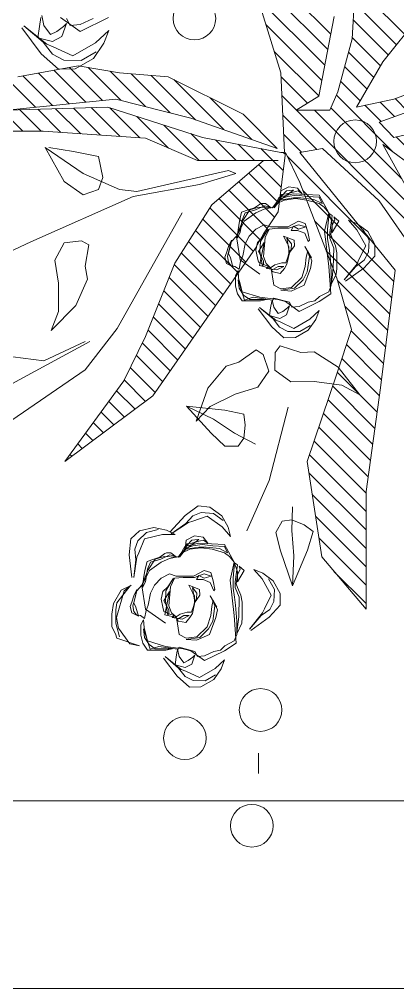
# Model space of a CAD drawing. Header units: millimetres. Extents: x -122165 to 59500, y -31598 to 53500.
# Drawn here: x 13573.6 to 13725, y 0 to 387.5 of the extents above; entities that cross this region are included whole.
import ezdxf

# ---------------------------------------------------------------- set-up
doc = ezdxf.new("R2010")
doc.units = ezdxf.units.MM
doc.header["$MEASUREMENT"] = 0
for name, color, linetype, lineweight in [('ARC_A_ R.C.C', 162, 'Continuous', 40), ('ARC_A_R.C.C. Hatch', 8, 'Continuous', 5), ('ARC_A_Steel_1(fabrication)', 46, 'Continuous', 9), ('Lan_Planter', 74, 'Continuous', 13)]:
    doc.layers.add(name, color=color, linetype=linetype, lineweight=lineweight)

# ---------------------------------------------------------------- blocks, each defined once
blk = doc.blocks.new('ARC$1$Existing Layout$0$col gf 180116')
at = {"layer": 'ARC_A_R.C.C. Hatch'}
h = blk.add_hatch(color=256, dxfattribs=at)
h.dxf.hatch_style = 1
h.paths.add_polyline_path([(201.73999, 26.78621), (202.64, 26.78621), (202.64, 26.48621), (201.73999, 26.48621)])
edge = h.paths.add_edge_path()
edge.add_line((216.33999, 22.98621), (216.13999, 22.98621))
edge.add_line((216.13999, 22.98621), (216.13999, 25.58621))
edge.add_line((216.13999, 25.58621), (218.33999, 25.58621))
edge.add_line((218.33999, 25.58621), (218.33999, 22.98621))
edge.add_line((218.33999, 22.98621), (218.03999, 22.98621))
h.paths.add_polyline_path([(207.13999, 25.88621), (207.43999, 25.88621), (207.43999, 26.78621), (207.13999, 26.78621)])
h.paths.add_polyline_path([(208.03999, 20.48621), (208.03999, 20.78621), (207.13999, 20.78621), (207.13999, 20.48621)])
h.paths.add_polyline_path([(202.63999, 32.78621), (202.63999, 32.48621), (201.73999, 32.48621), (201.73999, 32.78621)])
h.paths.add_polyline_path([(191.23999, 20.48621), (191.23999, 20.78621), (190.33999, 20.78621), (190.33999, 20.48621)])
h.paths.add_polyline_path([(184.03999, 20.48621), (184.03999, 20.78621), (183.13999, 20.78621), (183.13999, 20.48621)])
h.paths.add_polyline_path([(220.63999, 14.18621), (220.33999, 14.18621), (220.33999, 13.28621), (220.63999, 13.28621)])
h.paths.add_polyline_path([(220.63999, 20.48621), (220.63999, 20.78621), (219.73999, 20.78621), (219.73999, 20.48621)])
h.paths.add_polyline_path([(220.63999, 25.28621), (220.63999, 25.58621), (219.73999, 25.58621), (219.73999, 25.28621)])
h.paths.add_polyline_path([(220.63999, 32.78621), (220.63999, 32.48621), (219.73999, 32.48621), (219.73999, 32.78621)])
h.paths.add_polyline_path([(220.33999, 37.28621), (220.63999, 37.28621), (220.63999, 38.18621), (220.33999, 38.18621)])
h.paths.add_polyline_path([(201.13999, 43.28621), (201.43999, 43.28621), (201.43999, 44.18621), (201.13999, 44.18621)])
h.paths.add_polyline_path([(196.33999, 43.28621), (196.63999, 43.28621), (196.63999, 44.18621), (196.33999, 44.18621)])
h.paths.add_polyline_path([(190.33999, 43.28621), (190.63999, 43.28621), (190.63999, 44.18621), (190.33999, 44.18621)])
h.paths.add_polyline_path([(207.13999, 43.28621), (207.43999, 43.28621), (207.43999, 44.18621), (207.13999, 44.18621)])
h.paths.add_polyline_path([(220.63999, 56.78621), (220.33999, 56.78621), (220.33999, 55.88621), (220.63999, 55.88621)])
h.paths.add_polyline_path([(220.33999, 50.78621), (220.63999, 50.78621), (220.63999, 49.88621), (220.33999, 49.88621)])
h.paths.add_polyline_path([(226.33999, 50.78621), (226.63999, 50.78621), (226.63999, 49.88621), (226.33999, 49.88621)])
h.paths.add_polyline_path([(220.33999, 43.28621), (220.63999, 43.28621), (220.63999, 44.18621), (220.33999, 44.18621)])
h.paths.add_polyline_path([(232.63999, 44.18621), (232.63999, 43.88621), (231.73999, 43.88621), (231.73999, 44.18621)])
h.paths.add_polyline_path([(232.63999, 50.48621), (232.63999, 50.78621), (231.73999, 50.78621), (231.73999, 50.48621)])
h.paths.add_polyline_path([(232.63999, 55.88621), (232.63999, 56.18621), (231.73999, 56.18621), (231.73999, 55.88621)])
h.paths.add_polyline_path([(213.13999, 43.28621), (213.43999, 43.28621), (213.43999, 44.18621), (213.13999, 44.18621)])
h.paths.add_polyline_path([(226.63999, 7.88621), (226.63999, 8.18621), (225.73999, 8.18621), (225.73999, 7.88621)])
h.paths.add_polyline_path([(226.63999, 13.28621), (226.63999, 13.58621), (225.73999, 13.58621), (225.73999, 13.28621)])
h.paths.add_polyline_path([(201.73999, 20.78621), (201.73999, 20.48621), (202.63999, 20.48621), (202.63999, 20.78621)])
h.paths.add_polyline_path([(184.03999, 25.88621), (184.03999, 26.18621), (183.13999, 26.18621), (183.13999, 25.88621)])
h.paths.add_polyline_path([(183.13999, 14.18621), (183.13999, 13.88621), (184.03999, 13.88621), (184.03999, 14.18621)])
h.paths.add_polyline_path([(202.63999, 13.88621), (202.63999, 14.18621), (201.73999, 14.18621), (201.73999, 13.88621)])
h.paths.add_polyline_path([(196.33999, 13.28621), (196.63999, 13.28621), (196.63999, 14.18621), (196.33999, 14.18621)])
h.paths.add_polyline_path([(190.33999, 13.28621), (190.63999, 13.28621), (190.63999, 14.18621), (190.33999, 14.18621)])
h.paths.add_polyline_path([(196.33999, 25.88621), (196.63999, 25.88621), (196.63999, 26.78621), (196.33999, 26.78621)])
h.paths.add_polyline_path([(190.33999, 25.88621), (190.63999, 25.88621), (190.63999, 26.78621), (190.33999, 26.78621)])
h.paths.add_polyline_path([(214.03999, 13.28621), (214.03999, 13.58621), (213.13999, 13.58621), (213.13999, 13.28621)])
h.paths.add_polyline_path([(213.13999, 20.78621), (213.13999, 20.48621), (214.03999, 20.48621), (214.03999, 20.78621)])
h.paths.add_polyline_path([(213.43999, 26.78621), (213.13999, 26.78621), (213.13999, 25.88621), (213.43999, 25.88621)])
h.paths.add_polyline_path([(214.03999, 32.78621), (214.03999, 32.48621), (213.13999, 32.48621), (213.13999, 32.78621)])
h.paths.add_polyline_path([(214.03999, 7.88621), (214.03999, 8.18621), (213.13999, 8.18621), (213.13999, 7.88621)])
h.paths.add_polyline_path([(226.63999, 20.48621), (226.63999, 20.78621), (225.73999, 20.78621), (225.73999, 20.48621)])
h.paths.add_polyline_path([(226.63999, 25.28621), (226.63999, 25.58621), (225.73999, 25.58621), (225.73999, 25.28621)])
h.paths.add_polyline_path([(226.63999, 32.78621), (226.63999, 32.48621), (225.73999, 32.48621), (225.73999, 32.78621)])
h.paths.add_polyline_path([(226.63999, 37.28621), (226.63999, 37.58621), (225.73999, 37.58621), (225.73999, 37.28621)])
h.paths.add_polyline_path([(225.73999, 44.18621), (225.73999, 43.88621), (226.63999, 43.88621), (226.63999, 44.18621)])
h.paths.add_polyline_path([(226.63999, 56.78621), (226.33999, 56.78621), (226.33999, 55.88621), (226.63999, 55.88621)])
h.paths.add_polyline_path([(214.03999, 55.88621), (214.03999, 56.18621), (213.13999, 56.18621), (213.13999, 55.88621)])
h.paths.add_polyline_path([(213.13999, 37.28621), (213.43999, 37.28621), (213.43999, 38.18621), (213.13999, 38.18621)])
h.paths.add_polyline_path([(214.03999, 50.78621), (213.73999, 50.78621), (213.73999, 49.88621), (214.03999, 49.88621)])
h.paths.add_polyline_path([(207.13999, 37.28621), (207.43999, 37.28621), (207.43999, 38.18621), (207.13999, 38.18621)])
h.paths.add_polyline_path([(207.13999, 49.88621), (207.43999, 49.88621), (207.43999, 50.78621), (207.13999, 50.78621)])
h.paths.add_polyline_path([(183.13999, 50.18621), (183.13999, 49.88621), (184.03999, 49.88621), (184.03999, 50.18621)])
h.paths.add_polyline_path([(183.13999, 38.18621), (183.13999, 37.88621), (184.03999, 37.88621), (184.03999, 38.18621)])
h.paths.add_polyline_path([(201.73999, 37.58621), (201.73999, 37.28621), (202.63999, 37.28621), (202.63999, 37.58621)])
h.paths.add_polyline_path([(196.33999, 37.28621), (196.63999, 37.28621), (196.63999, 38.18621), (196.33999, 38.18621)])
h.paths.add_polyline_path([(190.33999, 37.28621), (190.63999, 37.28621), (190.63999, 38.18621), (190.33999, 38.18621)])
h.paths.add_polyline_path([(201.13999, 49.88621), (201.43999, 49.88621), (201.43999, 50.78621), (201.13999, 50.78621)])
h.paths.add_polyline_path([(196.33999, 49.88621), (196.63999, 49.88621), (196.63999, 50.78621), (196.33999, 50.78621)])
h.paths.add_polyline_path([(190.33999, 49.88621), (190.63999, 49.88621), (190.63999, 50.78621), (190.33999, 50.78621)])
h.paths.add_polyline_path([(220.63999, 8.18621), (220.33999, 8.18621), (220.33999, 7.28621), (220.63999, 7.28621)])
h.paths.add_polyline_path([(195.73999, 20.48621), (195.73999, 20.78621), (196.63999, 20.78621), (196.63999, 20.48621)])
h.paths.add_polyline_path([(183.13999, 43.58621), (183.13999, 43.28621), (184.03999, 43.28621), (184.03999, 43.58621)])
blk = doc.blocks.new('ARC')
at = {"layer": 'ARC_A_Steel_1(fabrication)'}
for p, q in [((17999.9, 75, -1.5), (13499.92, 75, -1.5)), ((17999.9, 0, -1.5), (13499.92, 0, -1.5))]:
    blk.add_line(p, q, dxfattribs=at)
at = {"layer": 'ARC_A_ R.C.C', "extrusion": (4.48937e-09, -4.26518e-20, 1), "xscale": 999.9941761349517, "yscale": 999.9941761349517, "zscale": 999.9941761349517}
blk.add_blockref('ARC$1$Existing Layout$0$col gf 180116', (-183138.93, -13286.14, -0.89), dxfattribs=at)
blk = doc.blocks.new('b-85')
at = {"color": 97, "true_color": 0x446a2a}
for p, q in [((-132.5, 398.8), (-106, 342)), ((10.6, 329), (10.6, 406.5)), ((10.6, 350.3), (51.8, 391.5)), ((-231.1, 328.2), (-225.8, 371.9)), ((-240.7, 284.5), (-293.7, 362)), ((-211, 279.9), (-255.5, 362)), ((32.9, 367.3), (36, 260.7)), ((44.5, 252.3), (32.9, 367.3)), ((36, 336.9), (63.8, 364.7)), ((10.6, 330.9), (33.3, 353.6)), ((37.7, 319.2), (68.9, 350.4)), ((-106, 342), (-58.3, 233.9)), ((-211, 284.5), (-231.1, 328.2)), ((3.2, 220.9), (10.6, 329)), ((9.3, 310.2), (33.8, 334.7)), ((39.5, 301.6), (71.9, 334)), ((-199.3, 320.6), (-172.8, 294.5)), ((-179.2, 312.9), (-199.3, 320.6)), ((-125.1, 316.7), (-149.5, 312.9)), ((-107.1, 306.8), (-125.1, 316.7)), ((-6.4, 326.7), (-42.4, 306.8)), ((-33.9, 286.8), (-6.4, 326.7)), ((-10.6, 296.8), (-6.4, 322.9)), ((41.3, 284), (74.9, 317.6)), ((-149.5, 312.9), (-179.2, 312.9)), ((-105, 288.4), (-107.1, 306.8)), ((-42.4, 306.8), (-56.2, 286.8)), ((7.9, 289.4), (34.4, 315.9)), ((-337.2, 306), (-252.3, 243.9)), ((-268.3, 213.2), (-337.2, 306)), ((-331.8, 298.8), (-330, 300.7)), ((-15.9, 270.7), (-10.6, 296.8)), ((6.5, 268.6), (35, 297.1)), ((43.1, 266.4), (77.9, 301.2)), ((-323.6, 287.7), (-318.8, 292.5)), ((-172.8, 294.5), (-145.3, 282.2)), ((-109.2, 280.7), (-105, 288.4)), ((-56.2, 286.8), (-50.9, 270.7)), ((-50.9, 248.5), (-33.9, 286.8)), ((-315.3, 276.6), (-307.6, 284.3)), ((-307, 265.4), (-296.4, 276.1)), ((-197.2, 250.8), (-240.7, 284.5)), ((-145.3, 282.2), (-131.5, 284.5)), ((-131.5, 284.5), (-109.2, 280.7)), ((5, 247.7), (35.5, 278.2)), ((43.2, 247.1), (77.7, 281.6)), ((-298.8, 254.3), (-285.2, 267.9)), ((-50.9, 270.7), (-38.2, 266.1)), ((-38.2, 266.1), (-15.9, 270.7)), ((-290.5, 243.2), (-274, 259.7)), ((3.6, 226.9), (35.4, 258.7)), ((36, 260.7), (4.2, 161)), ((36.6, 221.1), (73.8, 258.3)), ((-282.2, 232), (-262.8, 251.5)), ((-75.3, 182.5), (-197.2, 250.8)), ((-53, 230.1), (-50.9, 248.5)), ((24.4, 173.3), (44.5, 252.3)), ((-274, 220.9), (-251.4, 243.4)), ((-264.7, 210.8), (-238.5, 237)), ((-252.3, 243.9), (-205.7, 220.9)), ((29.9, 195), (71.1, 236.2)), ((-253.3, 202.8), (-225.5, 230.6)), ((-58.3, 233.9), (-45.6, 164.1)), ((-30.7, 133.4), (-53, 230.1)), ((-7.1, 196.8), (26.3, 230.2)), ((-241.8, 194.9), (-212.5, 224.2)), ((-230.4, 186.9), (-199.1, 218.2)), ((-205.7, 220.9), (-128.3, 190.2)), ((-20.1, 166.4), (3.2, 220.9)), ((22.7, 168.4), (69.3, 215.1)), ((-112.4, 105.1), (-268.3, 213.2)), ((-218.9, 179), (-185.2, 212.7)), ((-207.5, 171), (-171.3, 207.2)), ((-196, 163.1), (-157.4, 201.7)), ((-184.6, 155.1), (-143.5, 196.2)), ((-20.1, 164.4), (17.2, 201.7)), ((67.9, 197.1), (28.6, 118.1)), ((-173.1, 147.2), (-129.6, 190.7)), ((-128.3, 190.2), (-66.8, 151.1)), ((12.3, 138.6), (65, 191.3)), ((112.9, 25.8), (278.6, 191.5)), ((-278.9, 177.9), (-307.5, 151.8)), ((-292.6, 149.5), (-278.9, 177.9)), ((-283.1, 137.3), (-278.9, 177.9)), ((-161.7, 139.2), (-117.5, 183.4)), ((-150.2, 131.3), (-105.7, 175.8)), ((-294.9, 167.8), (-259.9, 155.4)), ((-279.2, 153), (-294.9, 167.8)), ((-138.7, 123.4), (-93.8, 168.3)), ((-45.6, 164.1), (-33.9, 125.8)), ((-20.1, 145), (8.1, 173.2)), ((-20.1, 81.3), (-20.1, 166.4)), ((-7.4, 82.1), (24.4, 173.3)), ((-259.9, 155.4), (-236.8, 136)), ((-127.3, 115.4), (-82, 160.7)), ((-115.8, 107.5), (-70.1, 153.2)), ((4.2, 161), (-11.7, 78.2)), ((-307.5, 151.8), (-321.3, 137.3)), ((-307.5, 127.3), (-292.6, 149.5)), ((-266.2, 126.4), (-279.2, 153)), ((-66.8, 151.1), (-20.1, 96.6)), ((-20.1, 125.6), (1.6, 147.3)), ((1.9, 108.8), (45.8, 152.8)), ((-321.3, 137.3), (-321.3, 123.5)), ((-287.3, 117.3), (-283.1, 137.3)), ((-236.8, 136), (-232.8, 122.6)), ((-33.9, 125.8), (-30.7, 133.4)), ((-321.3, 123.5), (-312.8, 117.3)), ((-319.1, 105.1), (-307.5, 127.3)), ((-259, 102.7), (-266.2, 126.4)), ((-232.8, 122.6), (-219.6, 104.2)), ((-20.1, 106.2), (-3, 123.3)), ((-312.8, 117.3), (-299, 115.8)), ((-299, 115.8), (-287.3, 117.3)), ((28.6, 118.1), (-7.4, 82.1)), ((96.6, 28.9), (188.9, 121.2)), ((-242.2, 90.9), (-259, 102.7)), ((-219.6, 104.2), (-224.7, 97)), ((-65.5, 80.2), (-33.5, 112.2)), ((80.3, 32.1), (154.6, 106.4)), ((-665.9, 102), (-644.7, 102)), ((-224.7, 97), (-242.2, 90.9)), ((-48.2, 78.1), (-24.5, 101.8)), ((-20.1, 86.8), (-7.6, 99.3)), ((-20.1, 96.6), (-20.1, 81.3)), ((64.1, 35.2), (123.1, 94.2)), ((72.1, 78.2), (135.7, 98.2)), ((-279.9, 70.6), (-357.3, 90.5)), ((-241.1, 84.6), (-253.4, 68)), ((-222.6, 84.2), (-241.1, 84.6)), ((-215.6, 79), (-222.6, 84.2)), ((-30.9, 76), (-20.1, 86.8)), ((47.8, 38.3), (94.8, 85.3)), ((-222.4, 57.4), (-215.6, 79)), ((-203.3, -174), (47.8, 77.1)), ((-104.1, -16.6), (-16, 71.5)), ((-11.7, 73.6), (-74.2, 81.3)), ((-43.5, 58.3), (-11.7, 73.6)), ((-13.7, 73.9), (-11.7, 75.9)), ((-11.7, 74.4), (72.1, 78.2)), ((-11.7, 78.2), (-11.7, 74.4)), ((-11.4, 56.7), (7.1, 75.2)), ((-8.5, 40.3), (27.5, 76.2)), ((40.3, 50.2), (68.1, 78)), ((-253.4, 68), (-252.9, 43.4)), ((32.9, 62.1), (32.9, 26.8)), ((47.7, 38.3), (32.9, 62.1)), ((-221.9, 43.4), (-222.4, 57.4)), ((-147.6, -40.7), (-51.9, 55)), ((-11.7, 58.3), (-135.7, -42.2)), ((-7.4, 34.5), (-11.7, 58.3)), ((-448.2, -11.5), (-394.8, 41.8)), ((-437.9, 35.3), (-337.2, 50.6)), ((-428.8, -11.5), (-372, 45.3)), ((-409.4, -11.5), (-349.1, 48.8)), ((-390, -11.5), (-330.2, 48.3)), ((-370.6, -11.5), (-315.8, 43.3)), ((-337.2, 50.6), (-244.9, 19.2)), ((-252.9, 43.4), (-256.9, 13.9)), ((-237.8, 17.8), (-221.9, 43.4)), ((-177.4, -167.5), (32.9, 42.8)), ((-164.9, -38.6), (-83.6, 42.7)), ((-493, -11.5), (-437.9, 35.3)), ((-467.6, -11.5), (-417.7, 38.3)), ((-353.4, -13.7), (-301.3, 38.4)), ((-336.4, -16.1), (-286.8, 33.5)), ((-62.6, -25.3), (-7.4, 34.5)), ((131.5, 22.2), (47.7, 38.3)), ((-487, -11.5), (-453.1, 22.4)), ((-319.4, -18.5), (-272.4, 28.5)), ((-302.4, -20.9), (-257.9, 23.6)), ((-182.2, -36.4), (-115.3, 30.4)), ((-39.6, -49.1), (35.3, 25.8)), ((32.9, 26.8), (52, 18.4)), ((-285.4, -23.2), (-243.4, 18.7)), ((-268.3, -25.6), (-228.8, 13.9)), ((-267.2, -5), (-237.8, 17.8)), ((-256.9, 13.9), (-267.2, -5)), ((-244.9, 19.2), (-198.3, 3.8)), ((-216.7, -32.2), (-173.7, 10.8)), ((-199.4, -34.3), (-146.6, 18.5)), ((-11.3, -40.1), (48.7, 19.8)), ((42.8, -5.4), (63.5, 15.3)), ((52, 18.4), (108.1, 3.1)), ((55.1, -12.6), (78.8, 11.1)), ((-251.2, -27.9), (-214.2, 9.1)), ((-233.9, -30), (-199.6, 4.3)), ((67.4, -19.7), (94, 6.9)), ((79.7, -26.8), (109.4, 3)), ((91, -34.9), (127.8, 1.9)), ((101.7, -43.5), (146.1, 0.9)), ((108.1, 3.1), (187.7, -1.5)), ((36, -1.5), (44.5, -40.6)), ((83.8, -29.1), (36, -1.5)), ((112.5, -52.2), (164.5, -0.2)), ((-369, -11.5), (-493, -11.5)), ((-259.8, -26.8), (-369, -11.5)), ((20.9, -27.4), (38, -10.3)), ((-135.7, -42.2), (-259.8, -26.8)), ((-118.8, -64.4), (-62.6, -25.3)), ((-3.2, -29.1), (-46.7, -52.9)), ((-46.7, -88.2), (-3.2, -29.1)), ((20.1, -25.3), (4.2, -40.6)), ((32.9, -60.6), (20.1, -25.3)), ((26, -41.6), (41.4, -26.2)), ((143.1, -76.7), (83.8, -29.1)), ((4.2, -40.6), (12.7, -80.5)), ((44.5, -40.6), (56.2, -72.9)), ((-51.8, -100.1), (4.8, -43.4)), ((31.2, -55.9), (45, -42))]:
    blk.add_line(p, q, dxfattribs=at)
at = {"color": 30, "true_color": 0xef731a}
for p, q in [((67.9, 355.8), (79.5, 292.2)), ((119.5, 351.6), (92.1, 331.2)), ((102.3, 325), (121.6, 349.4)), ((121.6, 349.4), (104.3, 329)), ((92.1, 331.2), (75.9, 312.8)), ((104.3, 329), (91.7, 319.2)), ((105, 319), (109.2, 334.4)), ((109.2, 334.4), (120.9, 332.8)), ((121.9, 328.2), (112.4, 321.3)), ((120.9, 332.8), (130.4, 331.3)), ((132.5, 330.5), (121.9, 328.2)), ((91.7, 319.2), (85.5, 307.2)), ((90, 297.7), (99.7, 318.4)), ((99.7, 318.4), (102.3, 325)), ((110.3, 309.1), (105, 319)), ((112.4, 321.3), (115.6, 314.4)), ((75.9, 312.8), (76.3, 295.3)), ((85.5, 307.2), (85.2, 289)), ((124.1, 304.5), (110.3, 309.1)), ((115.6, 314.4), (120.9, 307.5)), ((115.6, 289.9), (130.4, 310.6)), ((120.9, 307.5), (124.1, 304.5)), ((103.8, 273.8), (90, 297.7)), ((129.4, 304.5), (121.9, 300.6)), ((121.9, 300.6), (123, 289.9)), ((79.5, 292.2), (72.1, 248.5)), ((76.3, 295.3), (87.1, 276)), ((85.2, 289), (94.2, 273.2)), ((130.4, 260), (115.6, 289.9)), ((123, 289.9), (129.4, 276.1)), ((87.1, 276), (103.3, 265)), ((116.9, 259.8), (103.8, 273.8)), ((-518.9, 252.7), (-511.5, 256.5)), ((-511.5, 256.5), (-498.1, 256.5)), ((-498.1, 256.5), (-487, 254.8)), ((103.3, 265), (116.9, 259.8)), ((-531.5, 227.5), (-523.4, 251.1)), ((-513, 249.5), (-529.3, 237.7)), ((-523.4, 251.1), (-518.9, 252.7)), ((-507.8, 252.2), (-521.9, 248.4)), ((-501.8, 251.6), (-513, 249.5)), ((-493.7, 252.2), (-507.8, 252.2)), ((-473.6, 243.6), (-501.8, 251.6)), ((-486.2, 251.1), (-493.7, 252.2)), ((-487, 254.8), (-472.9, 246.8)), ((-468.4, 237.1), (-486.2, 251.1)), ((-472.9, 246.8), (-468.4, 237.1)), ((72.1, 248.5), (67.9, 197.1)), ((-529.3, 237.7), (-531.5, 227.5)), ((-500.4, 228.5), (-496.6, 235.5)), ((-496.6, 235.5), (-490, 237.1)), ((-490, 237.1), (-485.5, 235.5)), ((-485.5, 235.5), (-478.8, 233.4)), ((-467.7, 236.1), (-473.6, 243.6)), ((-459.5, 235.5), (-435.8, 238.2)), ((-435.8, 238.2), (-418.7, 236.6)), ((-418.7, 236.6), (-410.5, 227.5)), ((-520.4, 225.9), (-528.6, 223.7)), ((-509.3, 225.9), (-520.4, 225.9)), ((-504.1, 223.2), (-509.3, 225.9)), ((-499.6, 226.4), (-502.6, 222.1)), ((-490.7, 231.2), (-500.4, 228.5)), ((-498.9, 230.7), (-499.6, 226.4)), ((-495.2, 233.4), (-498.9, 230.7)), ((-489.2, 234.4), (-495.2, 233.4)), ((-492.9, 221), (-468.4, 224.8)), ((-486.2, 233.4), (-490.7, 231.2)), ((-483.3, 232.8), (-489.2, 234.4)), ((-473.6, 230.1), (-486.2, 233.4)), ((-472.1, 230.1), (-483.3, 232.8)), ((-478.8, 233.4), (-472.1, 230.1)), ((-467.7, 224.8), (-473.6, 230.1)), ((-468.4, 224.8), (-452.1, 216.7)), ((-451.4, 218.3), (-467.7, 224.8)), ((-459.5, 233.4), (-441, 231.2)), ((-438, 230.1), (-459.5, 233.4)), ((-441, 231.2), (-429.8, 232.3)), ((-433.6, 228), (-438, 230.1)), ((-418.7, 222.1), (-433.6, 228)), ((-429.8, 232.3), (-420.9, 229.1)), ((-420.9, 229.1), (-412, 219.9)), ((-410.5, 227.5), (-406.8, 212.4)), ((-528.6, 223.7), (-536, 218.9)), ((-536, 218.9), (-536, 212.4)), ((-513.7, 223.2), (-535.2, 216.2)), ((-535.2, 216.2), (-532.3, 207.1)), ((-534.5, 210.8), (-530, 217.3)), ((-532.3, 200.1), (-526.3, 218.9)), ((-530, 217.3), (-522.6, 222.1)), ((-526.3, 218.9), (-518.2, 221)), ((-522.6, 222.1), (-513.7, 223.2)), ((-518.2, 221), (-512.2, 222.6)), ((-512.2, 222.6), (-504.1, 223.2)), ((-507.8, 200.1), (-492.9, 221)), ((-502.6, 222.1), (-494.4, 220.5)), ((-494.4, 220.5), (-488.5, 218.3)), ((-488.5, 218.3), (-475.9, 215.7)), ((-475.9, 215.7), (-467.7, 211.4)), ((-469.9, 224.2), (-461, 223.2)), ((-464, 221), (-469.9, 224.2)), ((-450.6, 218.9), (-464, 221)), ((-461, 223.2), (-452.1, 221.6)), ((-452.1, 221.6), (-442.5, 219.4)), ((-452.1, 216.7), (-443.2, 204.4)), ((-440.2, 210.8), (-451.4, 218.3)), ((-449.1, 218.3), (-450.6, 218.9)), ((-443.2, 215.7), (-449.1, 218.3)), ((-440.2, 204.9), (-443.2, 215.7)), ((-442.5, 219.4), (-440.2, 212.4)), ((-414.3, 203.3), (-418.7, 222.1)), ((-412, 219.9), (-409.1, 207.6)), ((-536, 212.4), (-536, 199.5)), ((-532.3, 207.1), (-535.2, 187.2)), ((-534.5, 193.1), (-534.5, 210.8)), ((-490.7, 202.8), (-482.5, 204.4)), ((-482.5, 204.4), (-474.4, 202.8)), ((-467.7, 211.4), (-460.3, 204.4)), ((-460.3, 204.4), (-455.8, 195.8)), ((-443.2, 204.4), (-439.5, 195.8)), ((-440.2, 212.4), (-438, 206)), ((-437.3, 201.2), (-440.2, 210.8)), ((-435.8, 195.3), (-440.2, 204.9)), ((-438, 206), (-434.3, 200.6)), ((-406.8, 212.4), (-409.8, 199)), ((-544.4, 201.9), (-563.5, 187.7)), ((-556.4, 183.3), (-542.9, 200.4)), ((-542.9, 200.4), (-555, 186.1)), ((-536, 199.5), (-534.5, 193.1)), ((-534.5, 181.3), (-532.3, 200.1)), ((-498.9, 200.6), (-501.8, 188.3)), ((-484, 200.1), (-499.6, 197.4)), ((-499.6, 197.4), (-497.4, 196.3)), ((-499.6, 191), (-498.1, 195.3)), ((-474.4, 195.8), (-498.9, 200.6)), ((-498.1, 195.3), (-495.2, 201.7)), ((-497.4, 196.3), (-493.7, 196.3)), ((-489.2, 196.3), (-496.6, 193.6)), ((-495.2, 201.7), (-490.7, 202.8)), ((-493.7, 196.3), (-484, 201.7)), ((-469.2, 194.7), (-489.2, 196.3)), ((-484, 201.7), (-474.4, 195.8)), ((-473.6, 199.5), (-484, 200.1)), ((-474.4, 202.8), (-469.2, 197.4)), ((-460.3, 191.5), (-473.6, 199.5)), ((-469.2, 197.4), (-460.3, 191.5)), ((-460.3, 190.4), (-469.2, 194.7)), ((-455.8, 195.8), (-458, 188.8)), ((-439.5, 195.8), (-437.3, 185.6)), ((-438, 188.3), (-437.3, 201.2)), ((-438, 186.7), (-435.8, 195.3)), ((-433.6, 194.2), (-438, 188.3)), ((-434.3, 200.6), (-433.6, 199)), ((-433.6, 199), (-433.6, 194.2)), ((-414.3, 189.9), (-414.3, 203.3)), ((-409.8, 199), (-414.3, 189.9)), ((-413.4, 194.1), (-402.8, 178.7)), ((-401.6, 175.8), (-413.4, 194.1)), ((-411.8, 195.5), (-394.1, 179.4)), ((-563.5, 187.7), (-574.9, 174.8)), ((-555, 186.1), (-563.8, 179.3)), ((-554.5, 179.1), (-551.6, 189.9)), ((-551.6, 189.9), (-543.4, 188.8)), ((-542.7, 185.6), (-549.3, 180.8)), ((-543.4, 188.8), (-536.7, 187.7)), ((-535.2, 187.2), (-542.7, 185.6)), ((-533, 185.6), (-537.5, 168.9)), ((-536.7, 187.7), (-533, 185.6)), ((-519.6, 185.6), (-523.4, 178.1)), ((-501.8, 188.3), (-519.6, 185.6)), ((-507, 178.6), (-505.5, 186.1)), ((-505.5, 186.1), (-504.1, 188.3)), ((-504.1, 188.3), (-499.6, 180.8)), ((-503.3, 182.4), (-501.8, 193.1)), ((-501.8, 193.1), (-499.6, 191)), ((-496.6, 193.6), (-501.1, 188.8)), ((-501.1, 188.8), (-498.1, 184.5)), ((-498.1, 184.5), (-495.9, 177)), ((-459.5, 181.3), (-460.3, 190.4)), ((-458, 188.8), (-458, 170.6)), ((-432.8, 182.9), (-438, 186.7)), ((-438, 185.1), (-428.4, 177.5)), ((-433.6, 182.4), (-438, 185.1)), ((-437.3, 185.6), (-426.9, 179.7)), ((-574.9, 174.8), (-574.6, 162.6)), ((-563.8, 179.3), (-568.1, 170.8)), ((-565, 164.2), (-558.2, 178.7)), ((-558.2, 178.7), (-556.4, 183.3)), ((-550.8, 172.2), (-554.5, 179.1)), ((-549.3, 180.8), (-547.1, 175.9)), ((-547.1, 175.9), (-543.4, 171.1)), ((-536.7, 173.2), (-534.5, 181.3)), ((-525.6, 167.3), (-524.8, 178.1)), ((-524.8, 178.1), (-522.6, 163.6)), ((-523.4, 178.1), (-521.9, 166.8)), ((-501.8, 174.3), (-507, 178.6)), ((-499.6, 174.9), (-503.3, 182.4)), ((-497.4, 171.6), (-501.8, 174.3)), ((-499.6, 180.8), (-499.6, 174.9)), ((-495.9, 177), (-495.9, 172.7)), ((-467.7, 175.4), (-475.9, 171.1)), ((-472.1, 164.1), (-467.7, 175.4)), ((-459.5, 169.5), (-459.5, 181.3)), ((-429.8, 174.3), (-433.6, 182.4)), ((-419.5, 164.7), (-432.8, 182.9)), ((-431.3, 180.8), (-423.9, 177.5)), ((-429.8, 178.6), (-431.3, 180.8)), ((-429.8, 179.1), (-425.4, 177)), ((-420.2, 178.1), (-429.8, 179.1)), ((-427.6, 164.7), (-429.8, 178.6)), ((-428.4, 162.5), (-429.8, 174.3)), ((-428.4, 177.5), (-426.1, 171.1)), ((-426.9, 179.7), (-423.2, 165.2)), ((-425.4, 177), (-420.2, 172.2)), ((-423.9, 177.5), (-423.2, 172.2)), ((-415.7, 169.5), (-420.2, 178.1)), ((-402.8, 178.7), (-394.6, 171)), ((-400.3, 171), (-401.6, 175.8)), ((-394.1, 179.4), (-384.1, 165.5)), ((-568.1, 170.8), (-568.4, 158.1)), ((-555.4, 147.5), (-565, 164.2)), ((-541.2, 168.9), (-550.8, 172.2)), ((-547.1, 158.7), (-536.7, 173.2)), ((-543.4, 171.1), (-541.2, 168.9)), ((-537.5, 168.9), (-542.7, 166.3)), ((-542.7, 166.3), (-541.9, 158.7)), ((-519.6, 153.4), (-525.6, 167.3)), ((-522.6, 163.6), (-513.7, 154.5)), ((-521.9, 166.8), (-511.5, 156.1)), ((-485.5, 168.9), (-497.4, 171.6)), ((-495.9, 172.7), (-490, 170.6)), ((-490, 170.6), (-486.2, 169.5)), ((-486.2, 169.5), (-478.1, 163.6)), ((-469.9, 171.6), (-485.5, 168.9)), ((-485.5, 169.5), (-481.8, 167.3)), ((-478.8, 169.5), (-485.5, 169.5)), ((-481.8, 167.3), (-475.9, 166.8)), ((-475.9, 171.1), (-478.8, 169.5)), ((-478.1, 163.6), (-472.1, 164.1)), ((-475.9, 166.8), (-469.9, 171.6)), ((-461.8, 167.3), (-457.3, 164.7)), ((-461.8, 160.4), (-461.8, 167.3)), ((-457.3, 164.7), (-460.3, 159.3)), ((-455.8, 159.3), (-459.5, 169.5)), ((-458, 170.6), (-452.1, 159.3)), ((-427.6, 157.1), (-427.6, 164.7)), ((-426.1, 171.1), (-424.6, 161.4)), ((-423.2, 165.2), (-424.6, 137.8)), ((-423.2, 172.2), (-421.7, 166.3)), ((-421.7, 166.3), (-420.2, 159.8)), ((-420.2, 172.2), (-419.5, 165.7)), ((-419.5, 165.7), (-419.5, 164.7)), ((-417.2, 160.4), (-415.7, 169.5)), ((-395, 155.9), (-400.3, 171)), ((-394.6, 171), (-391.2, 162.2)), ((-384.1, 165.5), (-385.5, 153.3)), ((-574.6, 162.6), (-567, 149.1)), ((-568.4, 158.1), (-562.1, 147.1)), ((-536.7, 137.8), (-547.1, 158.7)), ((-541.9, 158.7), (-537.5, 149.1)), ((-501.8, 146.9), (-519.6, 153.4)), ((-513.7, 154.5), (-505.5, 150.2)), ((-511.5, 156.1), (-499.6, 152.3)), ((-464.7, 152.8), (-461.8, 160.4)), ((-460.3, 159.3), (-458, 151.8)), ((-458, 151.8), (-455.8, 159.3)), ((-452.1, 159.3), (-454.3, 152.3)), ((-429.8, 150.7), (-428.4, 162.5)), ((-429.1, 143.2), (-427.6, 157.1)), ((-424.6, 161.4), (-426.1, 150.2)), ((-423.2, 155.5), (-417.2, 160.4)), ((-420.2, 159.8), (-423.2, 155.5)), ((-406.1, 140.2), (-395, 155.9)), ((-385.5, 153.3), (-394.4, 140.6)), ((-391.2, 162.2), (-392.2, 149.5)), ((-567, 149.1), (-555.7, 141.3)), ((-546.2, 137.7), (-555.4, 147.5)), ((-537.5, 149.1), (-536, 142.1)), ((-505.5, 150.2), (-489.2, 148)), ((-493.7, 145.3), (-501.8, 146.9)), ((-499.6, 152.3), (-490, 151.2)), ((-483.3, 149.6), (-493.7, 145.3)), ((-478.8, 152.8), (-490.7, 145.9)), ((-490, 151.2), (-483.3, 149.6)), ((-489.2, 148), (-484.8, 149.6)), ((-484.8, 149.6), (-478.8, 152.8)), ((-473.6, 149.1), (-464.7, 152.8)), ((-472.1, 148), (-473.6, 149.1)), ((-463.2, 149.6), (-472.1, 148)), ((-454.3, 152.3), (-463.2, 149.6)), ((-433.6, 137.8), (-429.8, 150.7)), ((-433.6, 134.6), (-429.1, 143.2)), ((-426.1, 150.2), (-426.9, 137.8)), ((-392.2, 149.5), (-399.5, 139.1)), ((-103.8, 100.2), (-60.4, 143.6)), ((-555.7, 141.3), (-546.2, 137.7)), ((-528.6, 125.5), (-536.7, 137.8)), ((-536, 142.1), (-531.5, 137.3)), ((-531.5, 137.3), (-526.3, 127.6)), ((-424.6, 137.8), (-443.2, 127.6)), ((-437.3, 132.4), (-433.6, 137.8)), ((-426.9, 137.8), (-433.6, 134.6)), ((-416.2, 131.4), (-406.1, 140.2)), ((-406.4, 134), (-416.2, 131.4)), ((-394.4, 140.6), (-406.4, 134)), ((-132.4, 128.8), (-128.7, 135.8)), ((-127.2, 133.7), (-130.9, 131)), ((-128.7, 135.8), (-122, 137.4)), ((-121.3, 134.7), (-127.2, 133.7)), ((-118.3, 133.7), (-122.8, 131.5)), ((-122, 137.4), (-117.6, 135.8)), ((-115.4, 133.1), (-121.3, 134.7)), ((-105.7, 130.4), (-118.3, 133.7)), ((-117.6, 135.8), (-110.9, 133.7)), ((-104.2, 130.4), (-115.4, 133.1)), ((-110.9, 133.7), (-104.2, 130.4)), ((-91.7, 92.8), (-51.4, 133.1)), ((-499.6, 127.6), (-528.6, 125.5)), ((-526.3, 127.6), (-519.6, 124.9)), ((-519.6, 124.9), (-511.5, 123.9)), ((-518.9, 124.9), (-507.8, 119.6)), ((-505.5, 124.9), (-518.9, 124.9)), ((-511.5, 123.9), (-501.1, 122.8)), ((-488.5, 126), (-505.5, 124.9)), ((-501.1, 122.8), (-480.3, 122.2)), ((-462.5, 131.9), (-499.6, 127.6)), ((-480.3, 127.1), (-488.5, 126)), ((-470.7, 128.7), (-480.3, 127.1)), ((-480.3, 122.2), (-469.9, 126.5)), ((-478.1, 120.6), (-469.9, 123.9)), ((-460.3, 128.7), (-470.7, 128.7)), ((-469.9, 126.5), (-464, 126.5)), ((-469.9, 123.9), (-466.2, 125.5)), ((-466.2, 125.5), (-456.6, 123.9)), ((-464, 126.5), (-446.2, 123.9)), ((-464, 123.9), (-453.6, 123.9)), ((-458, 120.6), (-464, 123.9)), ((-443.2, 127.6), (-462.5, 131.9)), ((-443.9, 127.1), (-460.3, 128.7)), ((-456.6, 123.9), (-450.6, 121.2)), ((-453.6, 123.9), (-443.2, 127.6)), ((-446.2, 123.9), (-443.9, 127.1)), ((-443.2, 127.6), (-437.3, 132.4)), ((-160.6, 124), (-168.1, 119.2)), ((-145.8, 123.5), (-167.3, 116.5)), ((-152.5, 126.2), (-160.6, 124)), ((-154.7, 122.4), (-145.8, 123.5)), ((-141.3, 126.2), (-152.5, 126.2)), ((-150.2, 121.3), (-144.3, 122.9)), ((-144.3, 122.9), (-136.1, 123.5)), ((-136.1, 123.5), (-141.3, 126.2)), ((-131.7, 126.7), (-134.7, 122.4)), ((-122.8, 131.5), (-132.4, 128.8)), ((-130.9, 131), (-131.7, 126.7)), ((-125, 121.3), (-100.5, 125.1)), ((-99.8, 125.1), (-105.7, 130.4)), ((-102, 124.5), (-93.1, 123.5)), ((-96.1, 121.3), (-102, 124.5)), ((-100.5, 125.1), (-84.2, 117)), ((-83.4, 118.6), (-99.8, 125.1)), ((-93.1, 123.5), (-84.2, 121.9)), ((-80, 85.1), (-42.5, 122.7)), ((-507.8, 119.6), (-501.8, 119)), ((-501.8, 119), (-495.2, 119)), ((-495.2, 119), (-485.5, 119)), ((-485.5, 119), (-478.1, 120.6)), ((-452.1, 116.9), (-458, 120.6)), ((-447.7, 122.2), (-452.1, 116.9)), ((-450.6, 121.2), (-447.7, 122.2)), ((-357.3, 90.5), (-410.3, 114.3)), ((-168.1, 119.2), (-168.1, 112.7)), ((-168.1, 112.7), (-168.1, 99.9)), ((-167.3, 116.5), (-164.3, 107.4)), ((-166.6, 111.1), (-162.1, 117.6)), ((-164.3, 100.4), (-158.4, 119.2)), ((-162.1, 117.6), (-154.7, 122.4)), ((-158.4, 119.2), (-150.2, 121.3)), ((-139.9, 100.4), (-125, 121.3)), ((-134.7, 122.4), (-126.5, 120.8)), ((-126.5, 120.8), (-120.6, 118.6)), ((-120.6, 118.6), (-107.9, 116)), ((-107.9, 116), (-99.8, 111.7)), ((-82.7, 119.2), (-96.1, 121.3)), ((-84.2, 121.9), (-74.5, 119.7)), ((-84.2, 117), (-75.3, 104.7)), ((-72.3, 111.1), (-83.4, 118.6)), ((-81.2, 118.6), (-82.7, 119.2)), ((-75.3, 116), (-81.2, 118.6)), ((-72.3, 105.2), (-75.3, 116)), ((-74.5, 119.7), (-72.3, 112.7)), ((-72.3, 112.7), (-70.1, 106.3)), ((-515.3, 109.9), (-501.4, 90.5)), ((-513.8, 111.4), (-499.7, 99)), ((-496.9, 97.6), (-513.8, 111.4)), ((-451.1, 106.9), (-461.1, 97.9)), ((-454.9, 97.5), (-451.1, 106.9)), ((-176.5, 102.2), (-195.6, 88)), ((-164.3, 107.4), (-167.3, 87.5)), ((-166.6, 93.4), (-166.6, 111.1)), ((-127.2, 102), (-122.8, 103.1)), ((-122.8, 103.1), (-114.6, 104.7)), ((-114.6, 104.7), (-106.5, 103.1)), ((-97.5, 96.6), (-112.4, 105.1)), ((-106.5, 103.1), (-101.3, 97.7)), ((-99.8, 111.7), (-92.4, 104.7)), ((-92.4, 104.7), (-87.9, 96.1)), ((-75.3, 104.7), (-71.6, 96.1)), ((-69.3, 101.5), (-72.3, 111.1)), ((-67.9, 95.6), (-72.3, 105.2)), ((-70.1, 106.3), (-66.4, 100.9)), ((-499.7, 99), (-493.1, 90.1)), ((-492.4, 95.7), (-496.9, 97.6)), ((-478, 88.6), (-492.4, 95.7)), ((-461.1, 97.9), (-478, 88.6)), ((-462.9, 86.3), (-454.9, 97.5)), ((-188.5, 83.6), (-175, 100.7)), ((-175, 100.7), (-187.1, 86.4)), ((-168.1, 99.9), (-166.6, 93.4)), ((-166.6, 81.6), (-164.3, 100.4)), ((-135.4, 82.7), (-133.9, 93.4)), ((-130.9, 100.9), (-133.9, 88.6)), ((-133.9, 93.4), (-131.7, 91.3)), ((-128.7, 93.9), (-133.2, 89.1)), ((-116.1, 100.4), (-131.7, 97.7)), ((-131.7, 97.7), (-129.5, 96.6)), ((-131.7, 91.3), (-130.2, 95.6)), ((-106.5, 96.1), (-130.9, 100.9)), ((-130.2, 95.6), (-127.2, 102)), ((-129.5, 96.6), (-125.8, 96.6)), ((-121.3, 96.6), (-128.7, 93.9)), ((-125.8, 96.6), (-116.1, 102)), ((-101.3, 95), (-121.3, 96.6)), ((-116.1, 102), (-106.5, 96.1)), ((-105.7, 99.9), (-116.1, 100.4)), ((-92.4, 91.8), (-105.7, 99.9)), ((-101.3, 97.7), (-92.4, 91.8)), ((-92.4, 90.7), (-101.3, 95)), ((-74.2, 81.3), (-97.5, 96.6)), ((-87.9, 96.1), (-90.1, 89.1)), ((-71.6, 96.1), (-69.3, 85.9)), ((-70.1, 88.6), (-69.3, 101.5)), ((-70.1, 87), (-67.9, 95.6)), ((-65.6, 94.5), (-70.1, 88.6)), ((-66.4, 100.9), (-65.6, 99.3)), ((-65.6, 99.3), (-65.6, 94.5)), ((-501.4, 90.5), (-488.8, 78.9)), ((-493.1, 90.1), (-484.7, 85.6)), ((-484.7, 85.6), (-472, 85.1)), ((-476.5, 79), (-462.9, 86.3)), ((-472, 85.1), (-460.8, 91.2)), ((-431.6, 78.7), (-412.2, 83.7)), ((-412.2, 83.7), (-400.1, 77)), ((-195.6, 88), (-207, 75.1)), ((-187.1, 86.4), (-195.9, 79.6)), ((-190.3, 79), (-188.5, 83.6)), ((-186.6, 79.5), (-183.6, 90.2)), ((-183.6, 90.2), (-175.5, 89.1)), ((-174.7, 85.9), (-181.4, 81.1)), ((-175.5, 89.1), (-168.8, 88)), ((-167.3, 87.5), (-174.7, 85.9)), ((-165.1, 85.9), (-169.5, 69.3)), ((-168.8, 88), (-165.1, 85.9)), ((-151.7, 85.9), (-155.4, 78.4)), ((-133.9, 88.6), (-151.7, 85.9)), ((-139.1, 78.9), (-137.6, 86.4)), ((-137.6, 86.4), (-136.1, 88.6)), ((-136.1, 88.6), (-131.7, 81.1)), ((-131.7, 75.2), (-135.4, 82.7)), ((-133.2, 89.1), (-130.2, 84.8)), ((-130.2, 84.8), (-128, 77.3)), ((-91.6, 81.6), (-92.4, 90.7)), ((-90.1, 89.1), (-90.1, 70.9)), ((-64.9, 83.2), (-70.1, 87)), ((-70.1, 85.4), (-60.4, 77.8)), ((-65.6, 82.7), (-70.1, 85.4)), ((-69.3, 85.9), (-59, 80)), ((-61.9, 74.6), (-65.6, 82.7)), ((-51.5, 65), (-64.9, 83.2)), ((-488.8, 78.9), (-476.5, 79)), ((-468.3, 66.2), (-431.6, 78.7)), ((-400.1, 77), (-398.8, 66.6)), ((-207, 75.1), (-206.7, 62.9)), ((-195.9, 79.6), (-200.2, 71.1)), ((-197.1, 64.5), (-190.3, 79)), ((-182.9, 72.5), (-186.6, 79.5)), ((-173.3, 69.3), (-182.9, 72.5)), ((-181.4, 81.1), (-179.2, 76.2)), ((-179.2, 76.2), (-175.5, 71.4)), ((-179.2, 59.1), (-168.8, 73.5)), ((-168.8, 73.5), (-166.6, 81.6)), ((-157.7, 67.6), (-156.9, 78.4)), ((-156.9, 78.4), (-154.7, 63.9)), ((-155.4, 78.4), (-154, 67.1)), ((-133.9, 74.6), (-139.1, 78.9)), ((-129.5, 71.9), (-133.9, 74.6)), ((-131.7, 81.1), (-131.7, 75.2)), ((-117.6, 69.3), (-129.5, 71.9)), ((-128, 77.3), (-128, 73)), ((-128, 73), (-122, 70.9)), ((-102, 71.9), (-117.6, 69.3)), ((-99.8, 75.7), (-107.9, 71.4)), ((-107.9, 67.1), (-102, 71.9)), ((-104.2, 64.4), (-99.8, 75.7)), ((-91.6, 69.8), (-91.6, 81.6)), ((-63.4, 81.1), (-56, 77.8)), ((-61.9, 78.9), (-63.4, 81.1)), ((-61.9, 79.5), (-57.5, 77.3)), ((-52.3, 78.4), (-61.9, 79.5)), ((-59.7, 65), (-61.9, 78.9)), ((-60.4, 62.8), (-61.9, 74.6)), ((-60.4, 77.8), (-58.2, 71.4)), ((-59, 80), (-55.2, 65.5)), ((-57.5, 77.3), (-52.3, 72.5)), ((-56, 77.8), (-55.2, 72.5)), ((-55.2, 72.5), (-53.8, 66.6)), ((-47.8, 69.8), (-52.3, 78.4)), ((-52.3, 72.5), (-51.5, 66)), ((-430.6, 50.3), (-468.3, 66.2)), ((-436.8, 64.6), (-468.3, 66.2)), ((-410.1, 66.8), (-436.8, 64.6)), ((-385, 66.2), (-410.1, 66.8)), ((-398.8, 66.6), (-404.2, 53.8)), ((-206.7, 62.9), (-199.1, 49.4)), ((-200.2, 71.1), (-200.5, 58.4)), ((-187.4, 47.8), (-197.1, 64.5)), ((-175.5, 71.4), (-173.3, 69.3)), ((-169.5, 69.3), (-174.7, 66.6)), ((-174.7, 66.6), (-174, 59.1)), ((-151.7, 53.7), (-157.7, 67.6)), ((-154.7, 63.9), (-145.8, 54.8)), ((-154, 67.1), (-143.6, 56.4)), ((-122, 70.9), (-118.3, 69.8)), ((-118.3, 69.8), (-110.2, 63.9)), ((-117.6, 69.8), (-113.9, 67.6)), ((-110.9, 69.8), (-117.6, 69.8)), ((-113.9, 67.6), (-107.9, 67.1)), ((-107.9, 71.4), (-110.9, 69.8)), ((-110.2, 63.9), (-104.2, 64.4)), ((-93.8, 67.6), (-89.4, 65)), ((-93.8, 60.7), (-93.8, 67.6)), ((-89.4, 65), (-92.4, 59.6)), ((-87.9, 59.6), (-91.6, 69.8)), ((-90.1, 70.9), (-84.2, 59.6)), ((-61.9, 51), (-60.4, 62.8)), ((-59.7, 57.4), (-59.7, 65)), ((-58.2, 71.4), (-56.7, 61.7)), ((-56.7, 61.7), (-58.2, 50.5)), ((-55.2, 65.5), (-56.7, 38.1)), ((-53.8, 66.6), (-52.3, 60.1)), ((-51.5, 66), (-51.5, 65)), ((-49.3, 60.7), (-47.8, 69.8)), ((-404.2, 53.8), (-411.1, 44.3)), ((-200.5, 58.4), (-194.2, 47.4)), ((-168.8, 38.1), (-179.2, 59.1)), ((-174, 59.1), (-169.5, 49.4)), ((-133.9, 47.2), (-151.7, 53.7)), ((-145.8, 54.8), (-137.6, 50.5)), ((-144.2, 19.2), (-43.5, 58.3)), ((-143.6, 56.4), (-131.7, 52.6)), ((-131.7, 52.6), (-122, 51.5)), ((-110.9, 53.1), (-122.8, 46.2)), ((-122, 51.5), (-115.4, 49.9)), ((-116.8, 49.9), (-110.9, 53.1)), ((-105.7, 49.4), (-96.8, 53.1)), ((-96.8, 53.1), (-93.8, 60.7)), ((-86.4, 52.6), (-95.3, 49.9)), ((-92.4, 59.6), (-90.1, 52.1)), ((-90.1, 52.1), (-87.9, 59.6)), ((-84.2, 59.6), (-86.4, 52.6)), ((-61.2, 43.5), (-59.7, 57.4)), ((-55.2, 55.8), (-49.3, 60.7)), ((-52.3, 60.1), (-55.2, 55.8)), ((-411.1, 44.3), (-430.6, 50.3)), ((-199.1, 49.4), (-187.8, 41.6)), ((-187.8, 41.6), (-178.3, 38)), ((-178.3, 38), (-187.4, 47.8)), ((-169.5, 49.4), (-168.1, 42.4)), ((-168.1, 42.4), (-163.6, 37.6)), ((-137.6, 50.5), (-121.3, 48.3)), ((-125.8, 45.6), (-133.9, 47.2)), ((-115.4, 49.9), (-125.8, 45.6)), ((-121.3, 48.3), (-116.8, 49.9)), ((-104.2, 48.3), (-105.7, 49.4)), ((-95.3, 49.9), (-104.2, 48.3)), ((-65.6, 38.1), (-61.9, 51)), ((-65.6, 34.9), (-61.2, 43.5)), ((-58.2, 50.5), (-59, 38.1)), ((-160.6, 25.8), (-168.8, 38.1)), ((-163.6, 37.6), (-158.4, 27.9)), ((-94.6, 32.2), (-131.7, 27.9)), ((-75.3, 27.9), (-94.6, 32.2)), ((-56.7, 38.1), (-75.3, 27.9)), ((-75.3, 27.9), (-69.3, 32.7)), ((-69.3, 32.7), (-65.6, 38.1)), ((-59, 38.1), (-65.6, 34.9)), ((-131.7, 27.9), (-160.6, 25.8)), ((-158.4, 27.9), (-151.7, 25.2)), ((-151.7, 25.2), (-143.6, 24.2)), ((-151, 25.2), (-139.9, 19.9)), ((-137.6, 25.2), (-151, 25.2)), ((-143.6, 24.2), (-133.2, 23.1)), ((-120.6, 26.3), (-137.6, 25.2)), ((-133.2, 23.1), (-112.4, 22.5)), ((-112.4, 27.4), (-120.6, 26.3)), ((-117.6, 19.3), (-110.2, 20.9)), ((-102.7, 29), (-112.4, 27.4)), ((-112.4, 22.5), (-102, 26.8)), ((-110.2, 20.9), (-102, 24.2)), ((-92.4, 29), (-102.7, 29)), ((-102, 26.8), (-96.1, 26.8)), ((-102, 24.2), (-98.3, 25.8)), ((-98.3, 25.8), (-88.6, 24.2)), ((-96.1, 26.8), (-78.2, 24.2)), ((-96.1, 24.2), (-85.7, 24.2)), ((-90.1, 20.9), (-96.1, 24.2)), ((-76, 27.4), (-92.4, 29)), ((-84.2, 17.2), (-90.1, 20.9)), ((-88.6, 24.2), (-82.7, 21.5)), ((-85.7, 24.2), (-75.3, 27.9)), ((-79.7, 22.5), (-84.2, 17.2)), ((-82.7, 21.5), (-79.7, 22.5)), ((-78.2, 24.2), (-76, 27.4)), ((-198.3, 3.8), (-144.2, 19.2)), ((-147.4, 10.2), (-133.5, -9.2)), ((-145.8, 11.7), (-131.8, -0.7)), ((-129, -2.1), (-145.8, 11.7)), ((-139.9, 19.9), (-133.9, 19.3)), ((-133.9, 19.3), (-127.2, 19.3)), ((-127.2, 19.3), (-117.6, 19.3)), ((-83.2, 7.2), (-93.2, -1.8)), ((-87, -2.2), (-83.2, 7.2)), ((-133.5, -9.2), (-120.9, -20.8)), ((-131.8, -0.7), (-125.1, -9.6)), ((-124.4, -4), (-129, -2.1)), ((-125.1, -9.6), (-116.8, -14.1)), ((-110.1, -11.1), (-124.4, -4)), ((-93.2, -1.8), (-110.1, -11.1)), ((-104, -14.6), (-92.9, -8.5)), ((-95, -13.4), (-87, -2.2)), ((-116.8, -14.1), (-104, -14.6)), ((-108.6, -20.7), (-95, -13.4)), ((-120.9, -20.8), (-108.6, -20.7))]:
    blk.add_line(p, q, dxfattribs=at)
at = {"color": 97, "true_color": 0x446a2a}
for centre in [(-628.8, 179.5), (-721, 108.9), (-599.1, 99.7), (0, 0)]:
    blk.add_circle(centre, 22.5, dxfattribs=at)
at = {"color": 30, "true_color": 0xef731a}
blk.add_circle((129.4, 169.5), 22.5, dxfattribs=at)
blk = doc.blocks.new('ARC$0$Existing Layout$0$col gf 180116')
at = {"true_color": 0x3d3dff}
h = blk.add_hatch(color=160, dxfattribs=at)
h.dxf.hatch_style = 1
h.paths.add_polyline_path([(201.73999, 26.78621), (202.64, 26.78621), (202.64, 26.48621), (201.73999, 26.48621)])
edge = h.paths.add_edge_path()
edge.add_line((216.33999, 22.98621), (216.13999, 22.98621))
edge.add_line((216.13999, 22.98621), (216.13999, 25.58621))
edge.add_line((216.13999, 25.58621), (218.33999, 25.58621))
edge.add_line((218.33999, 25.58621), (218.33999, 22.98621))
edge.add_line((218.33999, 22.98621), (218.03999, 22.98621))
h.paths.add_polyline_path([(207.13999, 25.88621), (207.43999, 25.88621), (207.43999, 26.78621), (207.13999, 26.78621)])
h.paths.add_polyline_path([(208.03999, 20.48621), (208.03999, 20.78621), (207.13999, 20.78621), (207.13999, 20.48621)])
h.paths.add_polyline_path([(202.63999, 32.78621), (202.63999, 32.48621), (201.73999, 32.48621), (201.73999, 32.78621)])
h.paths.add_polyline_path([(191.23999, 20.48621), (191.23999, 20.78621), (190.33999, 20.78621), (190.33999, 20.48621)])
h.paths.add_polyline_path([(184.03999, 20.48621), (184.03999, 20.78621), (183.13999, 20.78621), (183.13999, 20.48621)])
h.paths.add_polyline_path([(220.63999, 14.18621), (220.33999, 14.18621), (220.33999, 13.28621), (220.63999, 13.28621)])
h.paths.add_polyline_path([(220.63999, 20.48621), (220.63999, 20.78621), (219.73999, 20.78621), (219.73999, 20.48621)])
h.paths.add_polyline_path([(220.63999, 25.28621), (220.63999, 25.58621), (219.73999, 25.58621), (219.73999, 25.28621)])
h.paths.add_polyline_path([(220.63999, 32.78621), (220.63999, 32.48621), (219.73999, 32.48621), (219.73999, 32.78621)])
h.paths.add_polyline_path([(220.33999, 37.28621), (220.63999, 37.28621), (220.63999, 38.18621), (220.33999, 38.18621)])
h.paths.add_polyline_path([(201.13999, 43.28621), (201.43999, 43.28621), (201.43999, 44.18621), (201.13999, 44.18621)])
h.paths.add_polyline_path([(196.33999, 43.28621), (196.63999, 43.28621), (196.63999, 44.18621), (196.33999, 44.18621)])
h.paths.add_polyline_path([(190.33999, 43.28621), (190.63999, 43.28621), (190.63999, 44.18621), (190.33999, 44.18621)])
h.paths.add_polyline_path([(207.13999, 43.28621), (207.43999, 43.28621), (207.43999, 44.18621), (207.13999, 44.18621)])
h.paths.add_polyline_path([(220.63999, 56.78621), (220.33999, 56.78621), (220.33999, 55.88621), (220.63999, 55.88621)])
h.paths.add_polyline_path([(220.33999, 50.78621), (220.63999, 50.78621), (220.63999, 49.88621), (220.33999, 49.88621)])
h.paths.add_polyline_path([(226.33999, 50.78621), (226.63999, 50.78621), (226.63999, 49.88621), (226.33999, 49.88621)])
h.paths.add_polyline_path([(220.33999, 43.28621), (220.63999, 43.28621), (220.63999, 44.18621), (220.33999, 44.18621)])
h.paths.add_polyline_path([(232.63999, 44.18621), (232.63999, 43.88621), (231.73999, 43.88621), (231.73999, 44.18621)])
h.paths.add_polyline_path([(232.63999, 50.48621), (232.63999, 50.78621), (231.73999, 50.78621), (231.73999, 50.48621)])
h.paths.add_polyline_path([(232.63999, 55.88621), (232.63999, 56.18621), (231.73999, 56.18621), (231.73999, 55.88621)])
h.paths.add_polyline_path([(213.13999, 43.28621), (213.43999, 43.28621), (213.43999, 44.18621), (213.13999, 44.18621)])
h.paths.add_polyline_path([(226.63999, 7.88621), (226.63999, 8.18621), (225.73999, 8.18621), (225.73999, 7.88621)])
h.paths.add_polyline_path([(226.63999, 13.28621), (226.63999, 13.58621), (225.73999, 13.58621), (225.73999, 13.28621)])
h.paths.add_polyline_path([(201.73999, 20.78621), (201.73999, 20.48621), (202.63999, 20.48621), (202.63999, 20.78621)])
h.paths.add_polyline_path([(184.03999, 25.88621), (184.03999, 26.18621), (183.13999, 26.18621), (183.13999, 25.88621)])
h.paths.add_polyline_path([(183.13999, 14.18621), (183.13999, 13.88621), (184.03999, 13.88621), (184.03999, 14.18621)])
h.paths.add_polyline_path([(202.63999, 13.88621), (202.63999, 14.18621), (201.73999, 14.18621), (201.73999, 13.88621)])
h.paths.add_polyline_path([(196.33999, 13.28621), (196.63999, 13.28621), (196.63999, 14.18621), (196.33999, 14.18621)])
h.paths.add_polyline_path([(190.33999, 13.28621), (190.63999, 13.28621), (190.63999, 14.18621), (190.33999, 14.18621)])
h.paths.add_polyline_path([(196.33999, 25.88621), (196.63999, 25.88621), (196.63999, 26.78621), (196.33999, 26.78621)])
h.paths.add_polyline_path([(190.33999, 25.88621), (190.63999, 25.88621), (190.63999, 26.78621), (190.33999, 26.78621)])
h.paths.add_polyline_path([(214.03999, 13.28621), (214.03999, 13.58621), (213.13999, 13.58621), (213.13999, 13.28621)])
h.paths.add_polyline_path([(213.13999, 20.78621), (213.13999, 20.48621), (214.03999, 20.48621), (214.03999, 20.78621)])
h.paths.add_polyline_path([(213.43999, 26.78621), (213.13999, 26.78621), (213.13999, 25.88621), (213.43999, 25.88621)])
h.paths.add_polyline_path([(214.03999, 32.78621), (214.03999, 32.48621), (213.13999, 32.48621), (213.13999, 32.78621)])
h.paths.add_polyline_path([(214.03999, 7.88621), (214.03999, 8.18621), (213.13999, 8.18621), (213.13999, 7.88621)])
h.paths.add_polyline_path([(226.63999, 20.48621), (226.63999, 20.78621), (225.73999, 20.78621), (225.73999, 20.48621)])
h.paths.add_polyline_path([(226.63999, 25.28621), (226.63999, 25.58621), (225.73999, 25.58621), (225.73999, 25.28621)])
h.paths.add_polyline_path([(226.63999, 32.78621), (226.63999, 32.48621), (225.73999, 32.48621), (225.73999, 32.78621)])
h.paths.add_polyline_path([(226.63999, 37.28621), (226.63999, 37.58621), (225.73999, 37.58621), (225.73999, 37.28621)])
h.paths.add_polyline_path([(225.73999, 44.18621), (225.73999, 43.88621), (226.63999, 43.88621), (226.63999, 44.18621)])
h.paths.add_polyline_path([(226.63999, 56.78621), (226.33999, 56.78621), (226.33999, 55.88621), (226.63999, 55.88621)])
h.paths.add_polyline_path([(214.03999, 55.88621), (214.03999, 56.18621), (213.13999, 56.18621), (213.13999, 55.88621)])
h.paths.add_polyline_path([(213.13999, 37.28621), (213.43999, 37.28621), (213.43999, 38.18621), (213.13999, 38.18621)])
h.paths.add_polyline_path([(214.03999, 50.78621), (213.73999, 50.78621), (213.73999, 49.88621), (214.03999, 49.88621)])
h.paths.add_polyline_path([(207.13999, 37.28621), (207.43999, 37.28621), (207.43999, 38.18621), (207.13999, 38.18621)])
h.paths.add_polyline_path([(207.13999, 49.88621), (207.43999, 49.88621), (207.43999, 50.78621), (207.13999, 50.78621)])
h.paths.add_polyline_path([(183.13999, 50.18621), (183.13999, 49.88621), (184.03999, 49.88621), (184.03999, 50.18621)])
h.paths.add_polyline_path([(183.13999, 38.18621), (183.13999, 37.88621), (184.03999, 37.88621), (184.03999, 38.18621)])
h.paths.add_polyline_path([(201.73999, 37.58621), (201.73999, 37.28621), (202.63999, 37.28621), (202.63999, 37.58621)])
h.paths.add_polyline_path([(196.33999, 37.28621), (196.63999, 37.28621), (196.63999, 38.18621), (196.33999, 38.18621)])
h.paths.add_polyline_path([(190.33999, 37.28621), (190.63999, 37.28621), (190.63999, 38.18621), (190.33999, 38.18621)])
h.paths.add_polyline_path([(201.13999, 49.88621), (201.43999, 49.88621), (201.43999, 50.78621), (201.13999, 50.78621)])
h.paths.add_polyline_path([(196.33999, 49.88621), (196.63999, 49.88621), (196.63999, 50.78621), (196.33999, 50.78621)])
h.paths.add_polyline_path([(190.33999, 49.88621), (190.63999, 49.88621), (190.63999, 50.78621), (190.33999, 50.78621)])
h.paths.add_polyline_path([(220.63999, 8.18621), (220.33999, 8.18621), (220.33999, 7.28621), (220.63999, 7.28621)])
h.paths.add_polyline_path([(195.73999, 20.48621), (195.73999, 20.78621), (196.63999, 20.78621), (196.63999, 20.48621)])
h.paths.add_polyline_path([(183.13999, 43.58621), (183.13999, 43.28621), (184.03999, 43.28621), (184.03999, 43.58621)])

msp = doc.modelspace()

# ---------------------------------------------------------------- block references
msp.add_blockref('ARC', (0, 0))
at = {"layer": 'ARC_A_ R.C.C', "xscale": 999.9941761349517, "yscale": 999.9941761349517, "zscale": 999.9941761349517}
msp.add_blockref('ARC$0$Existing Layout$0$col gf 180116', (-183138.93, -13286.14, -0.89), dxfattribs=at)
at = {"layer": 'Lan_Planter', "xscale": 0.3794487534784165, "yscale": 0.3794487534784165, "zscale": 0.3794487534784165, "rotation": 90}
msp.add_blockref('b-85', (13707.97, 338.71, -2.39), dxfattribs=at)

doc.saveas('drawing.dxf')
